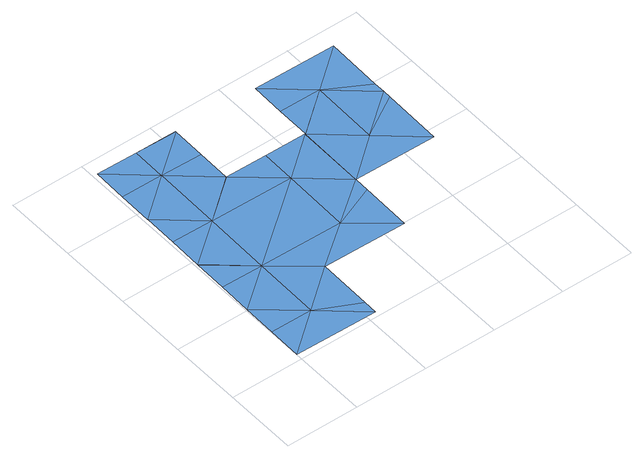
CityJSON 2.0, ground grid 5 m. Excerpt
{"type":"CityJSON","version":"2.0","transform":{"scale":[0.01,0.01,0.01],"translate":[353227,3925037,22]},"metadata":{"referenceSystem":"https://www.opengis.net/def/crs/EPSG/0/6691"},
"CityObjects":{
"waterbody1":{"type":"WaterBody","attributes":{"name":"3","class":"1140","function":"1","WaterBodyRiverFloodingRiskAttribute.description":"6","WaterBodyRiverFloodingRiskAttribute.rankOrg":"2","WaterBodyRiverFloodingRiskAttribute.adminType":"2","WaterBodyRiverFloodingRiskAttribute.scale":"L2"},"geometry":[{"type":"MultiSurface","lod":"1","boundaries":[[[0,1,2]],[[3,1,0]],[[3,4,1]],[[5,4,3]],[[6,4,5]],[[4,6,7]],[[4,7,8]],[[9,10,11]],[[12,1,13]],[[14,15,16]],[[14,16,17]],[[18,1,8]],[[8,1,4]],[[5,3,19]],[[1,18,13]],[[10,20,11]],[[10,9,21]],[[22,23,19]],[[21,9,24]],[[24,9,25]],[[16,26,17]],[[12,2,1]],[[27,26,9]],[[16,9,26]],[[9,16,25]],[[25,16,28]],[[28,16,23]],[[22,28,23]],[[29,5,30]],[[31,32,33]],[[33,34,30]],[[5,23,30]],[[23,5,19]],[[34,29,30]],[[31,35,32]],[[36,35,31]],[[37,36,31]],[[38,39,40]],[[39,38,15]],[[15,38,16]],[[23,16,38]],[[27,9,41]],[[40,42,38]],[[11,41,9]],[[37,31,42]],[[42,31,38]],[[38,31,33]],[[38,33,30]],[[38,30,23]]]}]}
},
"vertices":[
[1160,1415,91],[1445,1642,91],[1163,1646,91],[1160,1413,91],[1437,1176,91],[1152,947,91],[1715,938,91],[1721,1345,91],[1722,1404,91],[310,1660,91],[595,1884,91],[314,1893,91],[1167,1879,91],[1730,1870,91],[21,1199,91],[18,971,91],[303,1194,91],[25,1430,91],[1723,1483,91],[1157,1413,91],[595,1889,91],[592,1656,91],[874,1418,91],[870,1185,91],[588,1425,91],[588,1423,91],[25,1432,91],[29,1665,91],[590,1423,91],[1150,844,91],[862,725,91],[288,274,91],[567,135,91],[573,502,91],[1144,493,91],[565,36,91],[2,45,91],[6,278,91],[295,734,91],[17,966,91],[14,739,91],[33,1898,91],[10,510,91]
]}
